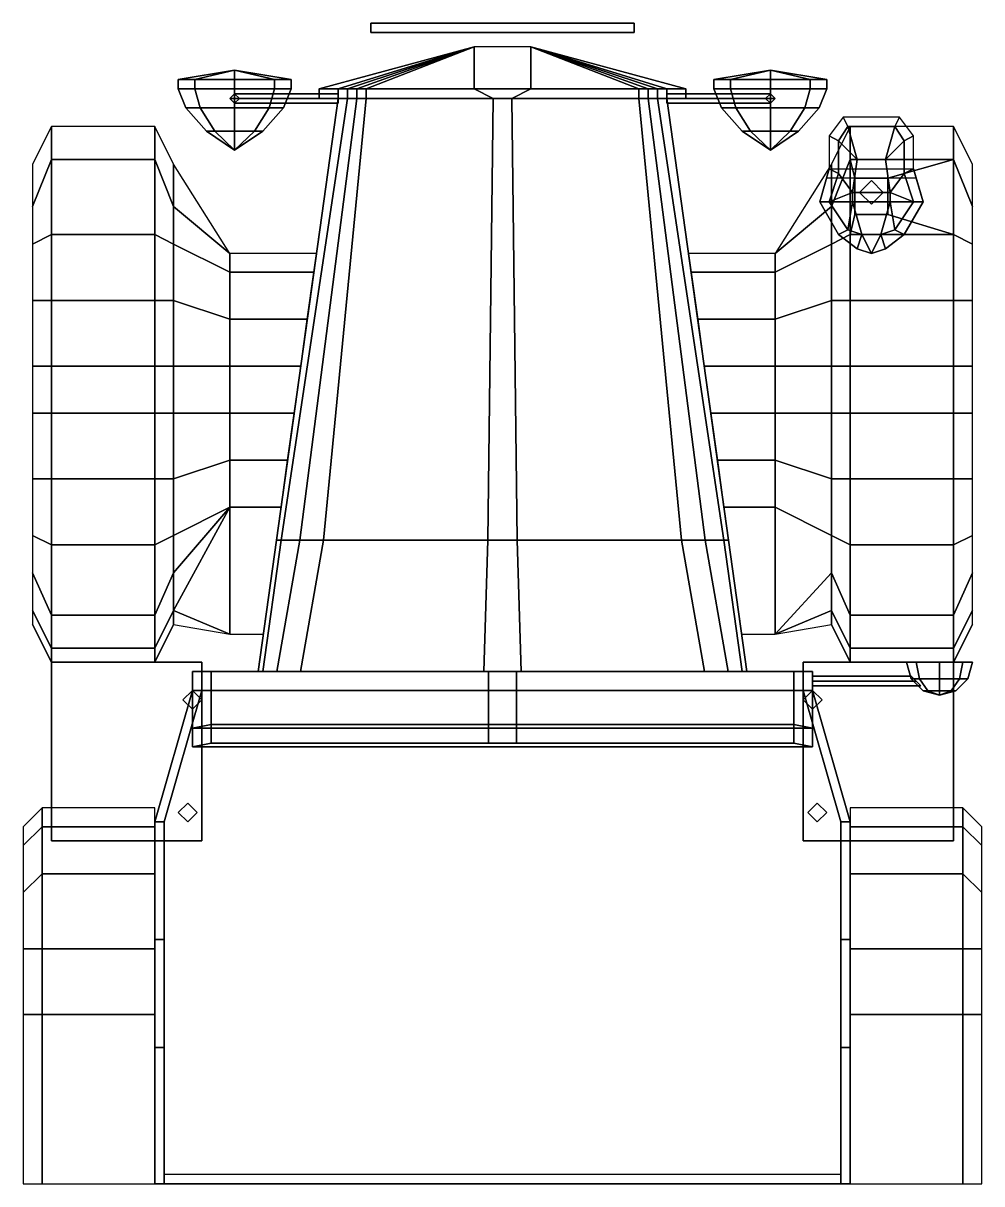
# Model space of a CAD drawing. Extents: x -1.02 to 1.02, y -2.73 to 2.54.
# Drawn here: x -1.02 to 1.02, y 0.07 to 2.54 of the extents above; entities that cross this region are included whole.
import ezdxf

# ---------------------------------------------------------------- set-up
doc = ezdxf.new("R2010")
doc.units = 0
doc.layers.get('0').update_dxf_attribs({"linetype": 'CONTINUOUS'})

msp = doc.modelspace()

# ---------------------------------------------------------------- linework, layer by layer
for points in [[(0.28, 2.54, 0.73), (0.28, 2.54, 0.57), (-0.28, 2.54, 0.57), (-0.28, 2.54, 0.73)], [(-0.28, 2.54, 0.57), (-0.28, 2.52, 0.57), (-0.28, 2.52, 0.73), (-0.28, 2.54, 0.73)], [(0.28, 2.54, 0.57), (0.28, 2.52, 0.57), (-0.28, 2.52, 0.57), (-0.28, 2.54, 0.57)], [(-0.28, 2.54, 0.73), (-0.28, 2.52, 0.73), (0.28, 2.52, 0.73), (0.28, 2.54, 0.73)], [(-0.28, 2.52, 0.73), (-0.28, 2.52, 0.57), (0.28, 2.52, 0.57), (0.28, 2.52, 0.73)], [(0.28, 2.52, 0.73), (0.28, 2.52, 0.57), (0.28, 2.54, 0.57), (0.28, 2.54, 0.73)], [(-0.06, 2.49, 0.58), (-0.39, 2.4, 0.54), (-0.35, 2.4, 0.88)], [(-0.06, 2.49, 0.58), (-0.35, 2.4, 0.51), (-0.39, 2.4, 0.54)], [(-0.06, 2.49, 0.58), (-0.35, 2.4, 0.88), (-0.33, 2.4, 0.91)], [(-0.06, 2.49, 0.58), (-0.33, 2.4, 0.91), (-0.31, 2.4, 0.93)], [(-0.06, 2.49, 0.58), (-0.31, 2.4, 0.93), (-0.29, 2.4, 0.94)], [(-0.06, 2.49, 0.58), (-0.29, 2.4, 0.94), (-0.06, 2.4, 0.97)], [(-0.06, 2.49, 0.58), (-0.06, 2.4, 0.97), (0.06, 2.4, 0.97), (0.06, 2.49, 0.58)], [(0.29, 2.4, 0.94), (0.29, 2.4, 0.94), (0.06, 2.49, 0.58), (0.06, 2.4, 0.97)], [(0.31, 2.4, 0.93), (0.31, 2.4, 0.93), (0.06, 2.49, 0.58), (0.29, 2.4, 0.94)], [(0.33, 2.4, 0.91), (0.33, 2.4, 0.91), (0.06, 2.49, 0.58), (0.31, 2.4, 0.93)], [(0.35, 2.4, 0.88), (0.35, 2.4, 0.88), (0.06, 2.49, 0.58), (0.33, 2.4, 0.91)], [(0.39, 2.4, 0.54), (0.39, 2.4, 0.54), (0.06, 2.49, 0.58), (0.35, 2.4, 0.88)], [(0.35, 2.4, 0.51), (0.35, 2.4, 0.51), (0.06, 2.49, 0.58), (0.39, 2.4, 0.54)], [(-0.6549, 2.42, 0.7651), (-0.69, 2.42, 0.85), (-0.57, 2.44, 0.85)], [(-0.69, 2.42, 0.85), (-0.6549, 2.42, 0.9349), (-0.57, 2.44, 0.85)], [(-0.57, 2.42, 0.73), (-0.6549, 2.42, 0.7651), (-0.57, 2.44, 0.85)], [(-0.6549, 2.42, 0.9349), (-0.57, 2.42, 0.97), (-0.57, 2.44, 0.85)], [(-0.45, 2.42, 0.85), (-0.4851, 2.42, 0.7651), (-0.57, 2.44, 0.85)], [(-0.4851, 2.42, 0.7651), (-0.57, 2.42, 0.73), (-0.57, 2.44, 0.85)], [(-0.57, 2.42, 0.97), (-0.4851, 2.42, 0.9349), (-0.57, 2.44, 0.85)], [(-0.4851, 2.42, 0.9349), (-0.45, 2.42, 0.85), (-0.57, 2.44, 0.85)], [(0.4851, 2.42, 0.7651), (0.45, 2.42, 0.85), (0.57, 2.44, 0.85)], [(0.45, 2.42, 0.85), (0.4851, 2.42, 0.9349), (0.57, 2.44, 0.85)], [(0.57, 2.42, 0.73), (0.4851, 2.42, 0.7651), (0.57, 2.44, 0.85)], [(0.4851, 2.42, 0.9349), (0.57, 2.42, 0.97), (0.57, 2.44, 0.85)], [(0.69, 2.42, 0.85), (0.6549, 2.42, 0.7651), (0.57, 2.44, 0.85)], [(0.6549, 2.42, 0.7651), (0.57, 2.42, 0.73), (0.57, 2.44, 0.85)], [(0.57, 2.42, 0.97), (0.6549, 2.42, 0.9349), (0.57, 2.44, 0.85)], [(0.6549, 2.42, 0.9349), (0.69, 2.42, 0.85), (0.57, 2.44, 0.85)], [(-0.6549, 2.42, 0.9349), (-0.69, 2.42, 0.85), (-0.69, 2.4, 0.85), (-0.6549, 2.4, 0.9349)], [(-0.69, 2.42, 0.85), (-0.6549, 2.42, 0.7651), (-0.6549, 2.4, 0.7651), (-0.69, 2.4, 0.85)], [(-0.6739, 2.36, 0.85), (-0.69, 2.4, 0.85), (-0.6549, 2.4, 0.7651), (-0.6435, 2.36, 0.7765)], [(-0.6435, 2.36, 0.9235), (-0.6549, 2.4, 0.9349), (-0.69, 2.4, 0.85), (-0.6739, 2.36, 0.85)], [(-0.57, 2.42, 0.97), (-0.6549, 2.42, 0.9349), (-0.6549, 2.4, 0.9349), (-0.57, 2.4, 0.97)], [(-0.6549, 2.42, 0.7651), (-0.57, 2.42, 0.73), (-0.57, 2.4, 0.73), (-0.6549, 2.4, 0.7651)], [(-0.6435, 2.36, 0.7765), (-0.6549, 2.4, 0.7651), (-0.57, 2.4, 0.73), (-0.57, 2.36, 0.7461)], [(-0.57, 2.36, 0.9539), (-0.57, 2.4, 0.97), (-0.6549, 2.4, 0.9349), (-0.6435, 2.36, 0.9235)], [(-0.4851, 2.42, 0.9349), (-0.57, 2.42, 0.97), (-0.57, 2.4, 0.97), (-0.4851, 2.4, 0.9349)], [(-0.57, 2.42, 0.73), (-0.4851, 2.42, 0.7651), (-0.4851, 2.4, 0.7651), (-0.57, 2.4, 0.73)], [(-0.57, 2.36, 0.7461), (-0.57, 2.4, 0.73), (-0.4851, 2.4, 0.7651), (-0.4965, 2.36, 0.7765)], [(-0.4965, 2.36, 0.9235), (-0.4851, 2.4, 0.9349), (-0.57, 2.4, 0.97), (-0.57, 2.36, 0.9539)], [(-0.4965, 2.36, 0.7765), (-0.4851, 2.4, 0.7651), (-0.45, 2.4, 0.85), (-0.4661, 2.36, 0.85)], [(-0.4661, 2.36, 0.85), (-0.45, 2.4, 0.85), (-0.4851, 2.4, 0.9349), (-0.4965, 2.36, 0.9235)], [(-0.45, 2.42, 0.85), (-0.4851, 2.42, 0.9349), (-0.4851, 2.4, 0.9349), (-0.45, 2.4, 0.85)], [(-0.4851, 2.42, 0.7651), (-0.45, 2.42, 0.85), (-0.45, 2.4, 0.85), (-0.4851, 2.4, 0.7651)], [(-0.39, 2.4, 0.54), (-0.39, 2.38, 0.54), (-0.35, 2.38, 0.88), (-0.35, 2.4, 0.88)], [(-0.35, 2.4, 0.51), (-0.35, 2.38, 0.51), (-0.39, 2.38, 0.54), (-0.39, 2.4, 0.54)], [(-0.35, 2.4, 0.88), (-0.35, 2.38, 0.88), (-0.33, 2.38, 0.91), (-0.33, 2.4, 0.91)], [(-0.33, 2.4, 0.91), (-0.33, 2.38, 0.91), (-0.31, 2.38, 0.93), (-0.31, 2.4, 0.93)], [(-0.31, 2.4, 0.93), (-0.31, 2.38, 0.93), (-0.29, 2.38, 0.94), (-0.29, 2.4, 0.94)], [(-0.29, 2.4, 0.94), (-0.29, 2.38, 0.94), (-0.02, 2.38, 0.97), (-0.06, 2.4, 0.97)], [(-0.06, 2.4, 0.97), (-0.02, 2.38, 0.97), (0.02, 2.38, 0.97), (0.06, 2.4, 0.97)], [(0.29, 2.38, 0.94), (0.29, 2.4, 0.94), (0.06, 2.4, 0.97), (0.02, 2.38, 0.97)], [(0.31, 2.38, 0.93), (0.31, 2.4, 0.93), (0.29, 2.4, 0.94), (0.29, 2.38, 0.94)], [(0.33, 2.38, 0.91), (0.33, 2.4, 0.91), (0.31, 2.4, 0.93), (0.31, 2.38, 0.93)], [(0.35, 2.38, 0.88), (0.35, 2.4, 0.88), (0.33, 2.4, 0.91), (0.33, 2.38, 0.91)], [(0.39, 2.38, 0.54), (0.39, 2.4, 0.54), (0.35, 2.4, 0.88), (0.35, 2.38, 0.88)], [(0.35, 2.38, 0.51), (0.35, 2.4, 0.51), (0.39, 2.4, 0.54), (0.39, 2.38, 0.54)], [(0.4851, 2.42, 0.9349), (0.45, 2.42, 0.85), (0.45, 2.4, 0.85), (0.4851, 2.4, 0.9349)], [(0.45, 2.42, 0.85), (0.4851, 2.42, 0.7651), (0.4851, 2.4, 0.7651), (0.45, 2.4, 0.85)], [(0.4661, 2.36, 0.85), (0.45, 2.4, 0.85), (0.4851, 2.4, 0.7651), (0.4965, 2.36, 0.7765)], [(0.4965, 2.36, 0.9235), (0.4851, 2.4, 0.9349), (0.45, 2.4, 0.85), (0.4661, 2.36, 0.85)], [(0.57, 2.42, 0.97), (0.4851, 2.42, 0.9349), (0.4851, 2.4, 0.9349), (0.57, 2.4, 0.97)], [(0.4851, 2.42, 0.7651), (0.57, 2.42, 0.73), (0.57, 2.4, 0.73), (0.4851, 2.4, 0.7651)], [(0.4965, 2.36, 0.7765), (0.4851, 2.4, 0.7651), (0.57, 2.4, 0.73), (0.57, 2.36, 0.7461)], [(0.57, 2.36, 0.9539), (0.57, 2.4, 0.97), (0.4851, 2.4, 0.9349), (0.4965, 2.36, 0.9235)], [(0.6549, 2.42, 0.9349), (0.57, 2.42, 0.97), (0.57, 2.4, 0.97), (0.6549, 2.4, 0.9349)], [(0.57, 2.42, 0.73), (0.6549, 2.42, 0.7651), (0.6549, 2.4, 0.7651), (0.57, 2.4, 0.73)], [(0.57, 2.36, 0.7461), (0.57, 2.4, 0.73), (0.6549, 2.4, 0.7651), (0.6435, 2.36, 0.7765)], [(0.6435, 2.36, 0.9235), (0.6549, 2.4, 0.9349), (0.57, 2.4, 0.97), (0.57, 2.36, 0.9539)], [(0.6435, 2.36, 0.7765), (0.6549, 2.4, 0.7651), (0.69, 2.4, 0.85), (0.6739, 2.36, 0.85)], [(0.6739, 2.36, 0.85), (0.69, 2.4, 0.85), (0.6549, 2.4, 0.9349), (0.6435, 2.36, 0.9235)], [(0.69, 2.42, 0.85), (0.6549, 2.42, 0.9349), (0.6549, 2.4, 0.9349), (0.69, 2.4, 0.85)], [(0.6549, 2.42, 0.7651), (0.69, 2.42, 0.85), (0.69, 2.4, 0.85), (0.6549, 2.4, 0.7651)], [(-0.57, 2.39, 0.7), (-0.58, 2.38, 0.69), (-0.58, 2.38, 0.75), (-0.57, 2.39, 0.75)], [(-0.35, 2.39, 0.7), (-0.35, 2.38, 0.69), (-0.58, 2.38, 0.69), (-0.57, 2.39, 0.7)], [(-0.58, 2.38, 0.69), (-0.57, 2.37, 0.7), (-0.57, 2.37, 0.75), (-0.58, 2.38, 0.75)], [(-0.35, 2.38, 0.69), (-0.35, 2.37, 0.7), (-0.57, 2.37, 0.7), (-0.58, 2.38, 0.69)], [(-0.56, 2.38, 0.71), (-0.57, 2.39, 0.7), (-0.57, 2.39, 0.75), (-0.56, 2.38, 0.75)], [(-0.35, 2.38, 0.71), (-0.35, 2.39, 0.7), (-0.57, 2.39, 0.7), (-0.56, 2.38, 0.71)], [(-0.57, 2.37, 0.7), (-0.56, 2.38, 0.71), (-0.56, 2.38, 0.75), (-0.57, 2.37, 0.75)], [(-0.35, 2.37, 0.7), (-0.35, 2.38, 0.71), (-0.56, 2.38, 0.71), (-0.57, 2.37, 0.7)], [(-0.35, 2.38, 0.68), (-0.52, 1.16, 0.68), (-0.481, 1.44, 1.1189), (-0.35, 2.38, 0.88)], [(0.35, 2.38, 0.68), (0.52, 1.16, 0.68), (-0.52, 1.16, 0.68), (-0.35, 2.38, 0.68)], [(-0.35, 2.38, 0.88), (-0.481, 1.44, 1.1189), (-0.471, 1.44, 1.1689), (-0.33, 2.38, 0.91)], [(-0.33, 2.38, 0.91), (-0.471, 1.44, 1.1689), (-0.431, 1.44, 1.2089), (-0.31, 2.38, 0.93)], [(-0.31, 2.38, 0.93), (-0.431, 1.44, 1.2089), (-0.381, 1.44, 1.2289), (-0.29, 2.38, 0.94)], [(-0.39, 2.38, 0.54), (-0.35, 2.38, 0.68), (-0.35, 2.38, 0.68), (-0.35, 2.38, 0.88)], [(-0.35, 2.38, 0.51), (-0.35, 2.38, 0.68), (-0.35, 2.38, 0.68), (-0.39, 2.38, 0.54)], [(-0.29, 2.38, 0.94), (-0.381, 1.44, 1.2289), (-0.031, 1.44, 1.2589), (-0.02, 2.38, 0.97)], [(-0.02, 2.38, 0.97), (-0.031, 1.44, 1.2589), (0.031, 1.44, 1.2589), (0.02, 2.38, 0.97)], [(0.02, 2.38, 0.97), (0.031, 1.44, 1.2589), (0.381, 1.44, 1.2289), (0.29, 2.38, 0.94)], [(0.29, 2.38, 0.94), (0.381, 1.44, 1.2289), (0.431, 1.44, 1.2089), (0.31, 2.38, 0.93)], [(0.31, 2.38, 0.93), (0.431, 1.44, 1.2089), (0.471, 1.44, 1.1689), (0.33, 2.38, 0.91)], [(0.33, 2.38, 0.91), (0.471, 1.44, 1.1689), (0.481, 1.44, 1.1189), (0.35, 2.38, 0.88)], [(0.35, 2.38, 0.69), (0.35, 2.39, 0.7), (0.57, 2.39, 0.7), (0.58, 2.38, 0.69)], [(0.35, 2.39, 0.7), (0.35, 2.38, 0.71), (0.56, 2.38, 0.71), (0.57, 2.39, 0.7)], [(0.481, 1.44, 1.1189), (0.52, 1.16, 0.68), (0.35, 2.38, 0.68), (0.35, 2.38, 0.88)], [(0.35, 2.38, 0.68), (0.39, 2.38, 0.54), (0.35, 2.38, 0.88), (0.35, 2.38, 0.68)], [(0.35, 2.38, 0.68), (0.35, 2.38, 0.51), (0.39, 2.38, 0.54), (0.35, 2.38, 0.68)], [(0.35, 2.38, 0.71), (0.35, 2.37, 0.7), (0.57, 2.37, 0.7), (0.56, 2.38, 0.71)], [(0.35, 2.37, 0.7), (0.35, 2.38, 0.69), (0.58, 2.38, 0.69), (0.57, 2.37, 0.7)], [(0.57, 2.39, 0.7), (0.56, 2.38, 0.71), (0.56, 2.38, 0.75), (0.57, 2.39, 0.75)], [(0.56, 2.38, 0.71), (0.57, 2.37, 0.7), (0.57, 2.37, 0.75), (0.56, 2.38, 0.75)], [(0.58, 2.38, 0.69), (0.57, 2.39, 0.7), (0.57, 2.39, 0.75), (0.58, 2.38, 0.75)], [(0.57, 2.37, 0.7), (0.58, 2.38, 0.69), (0.58, 2.38, 0.75), (0.57, 2.37, 0.75)], [(-0.63, 2.31, 0.85), (-0.6739, 2.36, 0.85), (-0.6435, 2.36, 0.7765), (-0.6124, 2.31, 0.8076)], [(-0.6124, 2.31, 0.8924), (-0.6435, 2.36, 0.9235), (-0.6739, 2.36, 0.85), (-0.63, 2.31, 0.85)], [(-0.6124, 2.31, 0.8076), (-0.6435, 2.36, 0.7765), (-0.57, 2.36, 0.7461), (-0.57, 2.31, 0.79)], [(-0.57, 2.31, 0.91), (-0.57, 2.36, 0.9539), (-0.6435, 2.36, 0.9235), (-0.6124, 2.31, 0.8924)], [(-0.57, 2.31, 0.79), (-0.57, 2.36, 0.7461), (-0.4965, 2.36, 0.7765), (-0.5276, 2.31, 0.8076)], [(-0.5276, 2.31, 0.8924), (-0.4965, 2.36, 0.9235), (-0.57, 2.36, 0.9539), (-0.57, 2.31, 0.91)], [(-0.5276, 2.31, 0.8076), (-0.4965, 2.36, 0.7765), (-0.4661, 2.36, 0.85), (-0.51, 2.31, 0.85)], [(-0.51, 2.31, 0.85), (-0.4661, 2.36, 0.85), (-0.4965, 2.36, 0.9235), (-0.5276, 2.31, 0.8924)], [(0.51, 2.31, 0.85), (0.4661, 2.36, 0.85), (0.4965, 2.36, 0.7765), (0.5276, 2.31, 0.8076)], [(0.5276, 2.31, 0.8924), (0.4965, 2.36, 0.9235), (0.4661, 2.36, 0.85), (0.51, 2.31, 0.85)], [(0.5276, 2.31, 0.8076), (0.4965, 2.36, 0.7765), (0.57, 2.36, 0.7461), (0.57, 2.31, 0.79)], [(0.57, 2.31, 0.91), (0.57, 2.36, 0.9539), (0.4965, 2.36, 0.9235), (0.5276, 2.31, 0.8924)], [(0.57, 2.31, 0.79), (0.57, 2.36, 0.7461), (0.6435, 2.36, 0.7765), (0.6124, 2.31, 0.8076)], [(0.6124, 2.31, 0.8924), (0.6435, 2.36, 0.9235), (0.57, 2.36, 0.9539), (0.57, 2.31, 0.91)], [(0.6124, 2.31, 0.8076), (0.6435, 2.36, 0.7765), (0.6739, 2.36, 0.85), (0.63, 2.31, 0.85)], [(0.63, 2.31, 0.85), (0.6739, 2.36, 0.85), (0.6435, 2.36, 0.9235), (0.6124, 2.31, 0.8924)], [(0.695, 2.3, 0.99), (0.715, 2.29, 1.03), (0.735, 2.32, 1.03), (0.725, 2.34, 0.99)], [(0.725, 2.34, 0.99), (0.735, 2.32, 1.03), (0.835, 2.32, 1.03), (0.845, 2.34, 0.99)], [(0.845, 2.34, 0.99), (0.835, 2.32, 1.03), (0.855, 2.29, 1.03), (0.875, 2.3, 0.99)], [(-1, 2.24, 0.62), (-1, 2.15, 0.76), (-0.96, 2.25, 0.76), (-0.96, 2.32, 0.62)], [(-0.96, 2.32, 0.62), (-0.96, 2.25, 0.76), (-0.74, 2.25, 0.76), (-0.74, 2.32, 0.62)], [(-0.74, 2.32, 0.62), (-0.74, 2.25, 0.76), (-0.7, 2.15, 0.76), (-0.7, 2.24, 0.62)], [(-0.57, 2.27, 0.85), (-0.63, 2.31, 0.85), (-0.6124, 2.31, 0.8076), (-0.57, 2.27, 0.85)], [(-0.57, 2.27, 0.85), (-0.6124, 2.31, 0.8924), (-0.63, 2.31, 0.85), (-0.57, 2.27, 0.85)], [(-0.57, 2.27, 0.85), (-0.6124, 2.31, 0.8076), (-0.57, 2.31, 0.79), (-0.57, 2.27, 0.85)], [(-0.57, 2.27, 0.85), (-0.57, 2.31, 0.91), (-0.6124, 2.31, 0.8924), (-0.57, 2.27, 0.85)], [(-0.57, 2.27, 0.85), (-0.57, 2.31, 0.79), (-0.5276, 2.31, 0.8076), (-0.57, 2.27, 0.85)], [(-0.57, 2.27, 0.85), (-0.5276, 2.31, 0.8076), (-0.51, 2.31, 0.85), (-0.57, 2.27, 0.85)], [(-0.57, 2.27, 0.85), (-0.51, 2.31, 0.85), (-0.5276, 2.31, 0.8924), (-0.57, 2.27, 0.85)], [(-0.57, 2.27, 0.85), (-0.5276, 2.31, 0.8924), (-0.57, 2.31, 0.91), (-0.57, 2.27, 0.85)], [(0.57, 2.27, 0.85), (0.51, 2.31, 0.85), (0.5276, 2.31, 0.8076), (0.57, 2.27, 0.85)], [(0.57, 2.27, 0.85), (0.5276, 2.31, 0.8924), (0.51, 2.31, 0.85), (0.57, 2.27, 0.85)], [(0.57, 2.27, 0.85), (0.5276, 2.31, 0.8076), (0.57, 2.31, 0.79), (0.57, 2.27, 0.85)], [(0.57, 2.27, 0.85), (0.57, 2.31, 0.91), (0.5276, 2.31, 0.8924), (0.57, 2.27, 0.85)], [(0.57, 2.27, 0.85), (0.57, 2.31, 0.79), (0.6124, 2.31, 0.8076), (0.57, 2.27, 0.85)], [(0.57, 2.27, 0.85), (0.6124, 2.31, 0.8076), (0.63, 2.31, 0.85), (0.57, 2.27, 0.85)], [(0.57, 2.27, 0.85), (0.63, 2.31, 0.85), (0.6124, 2.31, 0.8924), (0.57, 2.27, 0.85)], [(0.57, 2.27, 0.85), (0.6124, 2.31, 0.8924), (0.57, 2.31, 0.91), (0.57, 2.27, 0.85)], [(0.695, 2.23, 0.99), (0.715, 2.22, 1.03), (0.715, 2.29, 1.03), (0.695, 2.3, 0.99)], [(0.7, 2.24, 0.62), (0.7, 2.15, 0.76), (0.74, 2.25, 0.76), (0.74, 2.32, 0.62)], [(0.715, 2.29, 1.03), (0.755, 2.25, 1.05), (0.755, 2.25, 1.05), (0.735, 2.32, 1.03)], [(0.735, 2.32, 1.03), (0.755, 2.25, 1.05), (0.815, 2.25, 1.05), (0.835, 2.32, 1.03)], [(0.74, 2.32, 0.62), (0.74, 2.25, 0.76), (0.96, 2.25, 0.76), (0.96, 2.32, 0.62)], [(0.835, 2.32, 1.03), (0.815, 2.25, 1.05), (0.815, 2.25, 1.05), (0.855, 2.29, 1.03)], [(0.875, 2.3, 0.99), (0.855, 2.29, 1.03), (0.855, 2.22, 1.03), (0.875, 2.23, 0.99)], [(0.96, 2.32, 0.62), (0.96, 2.25, 0.76), (1, 2.15, 0.76), (1, 2.24, 0.62)], [(0.715, 2.22, 1.03), (0.745, 2.18, 1.05), (0.755, 2.25, 1.05), (0.715, 2.29, 1.03)], [(0.855, 2.29, 1.03), (0.815, 2.25, 1.05), (0.825, 2.18, 1.05), (0.855, 2.22, 1.03)], [(-1, 2.15, 0.76), (-1, 2.07, 0.84), (-0.96, 2.09, 0.91), (-0.96, 2.25, 0.76)], [(-0.96, 2.25, 0.76), (-0.96, 2.09, 0.91), (-0.74, 2.09, 0.91), (-0.74, 2.25, 0.76)], [(-0.74, 2.25, 0.76), (-0.74, 2.09, 0.91), (-0.7, 2.07, 0.84), (-0.7, 2.15, 0.76)], [(0.7, 2.15, 0.76), (0.7, 2.07, 0.84), (0.74, 2.09, 0.91), (0.74, 2.25, 0.76)], [(0.74, 2.25, 0.76), (0.75, 2.21, 0.7975), (0.82, 2.21, 0.7975), (0.96, 2.25, 0.76)], [(0.74, 2.25, 0.76), (0.74, 2.09, 0.91), (0.75, 2.1327, 0.87), (0.75, 2.21, 0.7975)], [(0.825, 2.18, 1.05), (0.815, 2.25, 1.05), (0.755, 2.25, 1.05), (0.745, 2.18, 1.05)], [(0.82, 2.21, 0.7975), (0.82, 2.1327, 0.87), (0.96, 2.09, 0.91), (0.96, 2.25, 0.76)], [(0.96, 2.25, 0.76), (0.96, 2.09, 0.91), (1, 2.07, 0.84), (1, 2.15, 0.76)], [(-0.7, 2.24, 0.62), (-0.7, 2.15, 0.76), (-0.58, 2.05, 0.68)], [(0.58, 2.05, 0.68), (0.58, 2.05, 0.68), (0.7, 2.15, 0.76), (0.7, 2.24, 0.62)], [(0.675, 2.16, 0.96), (0.675, 2.16, 0.99), (0.695, 2.23, 0.99), (0.6893, 2.21, 0.96)], [(0.675, 2.16, 0.99), (0.695, 2.16, 1.03), (0.715, 2.22, 1.03), (0.695, 2.23, 0.99)], [(0.6893, 2.21, 0.96), (0.695, 2.23, 0.99), (0.875, 2.23, 0.99), (0.8807, 2.21, 0.96)], [(0.875, 2.23, 0.99), (0.855, 2.22, 1.03), (0.875, 2.16, 1.03), (0.895, 2.16, 0.99)], [(0.8807, 2.21, 0.96), (0.875, 2.23, 0.99), (0.895, 2.16, 0.99), (0.895, 2.16, 0.96)], [(0.695, 2.16, 1.03), (0.695, 2.16, 1.03), (0.745, 2.18, 1.05), (0.715, 2.22, 1.03)], [(0.75, 2.21, 0.87), (0.75, 2.1327, 0.87), (0.82, 2.1327, 0.87), (0.82, 2.21, 0.87)], [(0.75, 2.21, 0.7975), (0.75, 2.21, 0.87), (0.82, 2.21, 0.87), (0.82, 2.21, 0.7975)], [(0.75, 2.1327, 0.87), (0.75, 2.1327, 0.87), (0.75, 2.21, 0.87), (0.75, 2.21, 0.7975)], [(0.785, 2.205, 0.87), (0.76, 2.18, 0.87), (0.76, 2.18, 0.96), (0.785, 2.205, 0.96)], [(0.81, 2.18, 0.87), (0.785, 2.205, 0.87), (0.785, 2.205, 0.96), (0.81, 2.18, 0.96)], [(0.82, 2.21, 0.7975), (0.82, 2.21, 0.87), (0.82, 2.1327, 0.87)], [(0.855, 2.22, 1.03), (0.825, 2.18, 1.05), (0.875, 2.16, 1.03)], [(0.695, 2.16, 1.03), (0.695, 2.16, 1.03), (0.745, 2.16, 1.05), (0.745, 2.18, 1.05)], [(0.745, 2.18, 1.05), (0.745, 2.16, 1.05), (0.825, 2.16, 1.05), (0.825, 2.18, 1.05)], [(0.76, 2.18, 0.87), (0.785, 2.155, 0.87), (0.785, 2.155, 0.96), (0.76, 2.18, 0.96)], [(0.785, 2.155, 0.87), (0.81, 2.18, 0.87), (0.81, 2.18, 0.96), (0.785, 2.155, 0.96)], [(0.825, 2.18, 1.05), (0.825, 2.16, 1.05), (0.875, 2.16, 1.03)], [(-0.7, 2.15, 0.76), (-0.7, 2.07, 0.84), (-0.58, 2.01, 0.72), (-0.58, 2.05, 0.68)], [(0.58, 2.05, 0.68), (0.58, 2.01, 0.72), (0.7, 2.07, 0.84), (0.7, 2.15, 0.76)], [(0.715, 2.09, 0.96), (0.715, 2.09, 0.99), (0.675, 2.16, 0.99), (0.675, 2.16, 0.96)], [(0.715, 2.09, 0.99), (0.735, 2.1, 1.03), (0.695, 2.16, 1.03), (0.675, 2.16, 0.99)], [(0.695, 2.16, 1.03), (0.695, 2.16, 1.03), (0.735, 2.1, 1.03), (0.745, 2.16, 1.05)], [(0.735, 2.1, 1.03), (0.735, 2.1, 1.03), (0.765, 2.09, 1.03), (0.745, 2.16, 1.05)], [(0.805, 2.09, 1.03), (0.825, 2.16, 1.05), (0.745, 2.16, 1.05), (0.765, 2.09, 1.03)], [(0.805, 2.09, 1.03), (0.805, 2.09, 1.03), (0.835, 2.1, 1.03), (0.825, 2.16, 1.05)], [(0.835, 2.1, 1.03), (0.835, 2.1, 1.03), (0.875, 2.16, 1.03), (0.825, 2.16, 1.05)], [(0.895, 2.16, 0.99), (0.875, 2.16, 1.03), (0.835, 2.1, 1.03), (0.855, 2.09, 0.99)], [(0.895, 2.16, 0.96), (0.895, 2.16, 0.99), (0.855, 2.09, 0.99), (0.855, 2.09, 0.96)], [(0.75, 2.1327, 0.87), (0.74, 2.09, 0.91), (0.96, 2.09, 0.91), (0.82, 2.1327, 0.87)], [(0.755, 2.06, 0.99), (0.765, 2.09, 1.03), (0.735, 2.1, 1.03), (0.715, 2.09, 0.99)], [(0.855, 2.09, 0.99), (0.835, 2.1, 1.03), (0.805, 2.09, 1.03), (0.815, 2.06, 0.99)], [(-1, 2.07, 0.84), (-1, 1.95, 0.9), (-0.96, 1.95, 0.98), (-0.96, 2.09, 0.91)], [(-0.96, 2.09, 0.91), (-0.96, 1.95, 0.98), (-0.74, 1.95, 0.98), (-0.74, 2.09, 0.91)], [(-0.74, 2.09, 0.91), (-0.74, 1.95, 0.98), (-0.7, 1.95, 0.9), (-0.7, 2.07, 0.84)], [(0.7, 2.07, 0.84), (0.7, 1.95, 0.9), (0.74, 1.95, 0.98), (0.74, 2.09, 0.91)], [(0.755, 2.06, 0.96), (0.755, 2.06, 0.99), (0.715, 2.09, 0.99), (0.715, 2.09, 0.96)], [(0.74, 2.09, 0.91), (0.74, 1.95, 0.98), (0.96, 1.95, 0.98), (0.96, 2.09, 0.91)], [(0.785, 2.05, 0.99), (0.765, 2.09, 1.03), (0.765, 2.09, 1.03), (0.755, 2.06, 0.99)], [(0.805, 2.09, 1.03), (0.765, 2.09, 1.03), (0.765, 2.09, 1.03), (0.785, 2.05, 0.99)], [(0.815, 2.06, 0.99), (0.805, 2.09, 1.03), (0.805, 2.09, 1.03), (0.785, 2.05, 0.99)], [(0.855, 2.09, 0.96), (0.855, 2.09, 0.99), (0.815, 2.06, 0.99), (0.815, 2.06, 0.96)], [(0.96, 2.09, 0.91), (0.96, 1.95, 0.98), (1, 1.95, 0.9), (1, 2.07, 0.84)], [(-0.7, 2.07, 0.84), (-0.7, 1.95, 0.9), (-0.58, 1.91, 0.77), (-0.58, 2.01, 0.72)], [(0.58, 2.01, 0.72), (0.58, 1.91, 0.77), (0.7, 1.95, 0.9), (0.7, 2.07, 0.84)], [(0.785, 2.05, 0.96), (0.785, 2.05, 0.99), (0.755, 2.06, 0.99), (0.755, 2.06, 0.96)], [(0.815, 2.06, 0.96), (0.815, 2.06, 0.99), (0.785, 2.05, 0.99), (0.785, 2.05, 0.96)], [(-0.58, 2.05, 0.68), (-0.58, 2.01, 0.72), (-0.4016, 2.01, 0.72), (-0.396, 2.05, 0.68)], [(0.396, 2.05, 0.68), (0.4016, 2.01, 0.72), (0.58, 2.01, 0.72), (0.58, 2.05, 0.68)], [(-0.58, 2.01, 0.72), (-0.58, 1.91, 0.77), (-0.4155, 1.91, 0.77), (-0.4016, 2.01, 0.72)], [(0.4016, 2.01, 0.72), (0.4155, 1.91, 0.77), (0.58, 1.91, 0.77), (0.58, 2.01, 0.72)], [(-1, 1.95, 0.9), (-1, 1.81, 0.94), (-0.96, 1.81, 1.01), (-0.96, 1.95, 0.98)], [(-0.96, 1.95, 0.98), (-0.96, 1.81, 1.01), (-0.74, 1.81, 1.01), (-0.74, 1.95, 0.98)], [(-0.74, 1.95, 0.98), (-0.74, 1.81, 1.01), (-0.7, 1.81, 0.94), (-0.7, 1.95, 0.9)], [(-0.7, 1.95, 0.9), (-0.7, 1.81, 0.94), (-0.58, 1.81, 0.79), (-0.58, 1.91, 0.77)], [(0.58, 1.91, 0.77), (0.58, 1.81, 0.79), (0.7, 1.81, 0.94), (0.7, 1.95, 0.9)], [(0.7, 1.95, 0.9), (0.7, 1.81, 0.94), (0.74, 1.81, 1.01), (0.74, 1.95, 0.98)], [(0.74, 1.95, 0.98), (0.74, 1.81, 1.01), (0.96, 1.81, 1.01), (0.96, 1.95, 0.98)], [(0.96, 1.95, 0.98), (0.96, 1.81, 1.01), (1, 1.81, 0.94), (1, 1.95, 0.9)], [(-0.58, 1.91, 0.77), (-0.58, 1.81, 0.79), (-0.4294, 1.81, 0.79), (-0.4155, 1.91, 0.77)], [(0.4155, 1.91, 0.77), (0.4294, 1.81, 0.79), (0.58, 1.81, 0.79), (0.58, 1.91, 0.77)], [(-1, 1.81, 0.94), (-1, 1.71, 0.94), (-0.96, 1.71, 1.01), (-0.96, 1.81, 1.01)], [(-0.96, 1.81, 1.01), (-0.96, 1.71, 1.01), (-0.74, 1.71, 1.01), (-0.74, 1.81, 1.01)], [(-0.74, 1.81, 1.01), (-0.74, 1.71, 1.01), (-0.7, 1.71, 0.94), (-0.7, 1.81, 0.94)], [(-0.7, 1.81, 0.94), (-0.7, 1.71, 0.94), (-0.58, 1.71, 0.79), (-0.58, 1.81, 0.79)], [(-0.58, 1.81, 0.79), (-0.58, 1.71, 0.79), (-0.4434, 1.71, 0.79), (-0.4294, 1.81, 0.79)], [(0.4294, 1.81, 0.79), (0.4434, 1.71, 0.79), (0.58, 1.71, 0.79), (0.58, 1.81, 0.79)], [(0.58, 1.81, 0.79), (0.58, 1.71, 0.79), (0.7, 1.71, 0.94), (0.7, 1.81, 0.94)], [(0.7, 1.81, 0.94), (0.7, 1.71, 0.94), (0.74, 1.71, 1.01), (0.74, 1.81, 1.01)], [(0.74, 1.81, 1.01), (0.74, 1.71, 1.01), (0.96, 1.71, 1.01), (0.96, 1.81, 1.01)], [(0.96, 1.81, 1.01), (0.96, 1.71, 1.01), (1, 1.71, 0.94), (1, 1.81, 0.94)], [(-0.96, 1.57, 0.98), (-0.96, 1.71, 1.01), (-1, 1.71, 0.94), (-1, 1.57, 0.9)], [(-0.74, 1.57, 0.98), (-0.74, 1.71, 1.01), (-0.96, 1.71, 1.01), (-0.96, 1.57, 0.98)], [(-0.7, 1.57, 0.9), (-0.7, 1.71, 0.94), (-0.74, 1.71, 1.01), (-0.74, 1.57, 0.98)], [(-0.58, 1.61, 0.78), (-0.58, 1.71, 0.79), (-0.7, 1.71, 0.94), (-0.7, 1.57, 0.9)], [(-0.58, 1.71, 0.79), (-0.58, 1.61, 0.78), (-0.4573, 1.61, 0.78), (-0.4434, 1.71, 0.79)], [(0.4434, 1.71, 0.79), (0.4573, 1.61, 0.78), (0.58, 1.61, 0.78), (0.58, 1.71, 0.79)], [(0.7, 1.57, 0.9), (0.7, 1.71, 0.94), (0.58, 1.71, 0.79), (0.58, 1.61, 0.78)], [(0.74, 1.57, 0.98), (0.74, 1.71, 1.01), (0.7, 1.71, 0.94), (0.7, 1.57, 0.9)], [(0.96, 1.57, 0.98), (0.96, 1.71, 1.01), (0.74, 1.71, 1.01), (0.74, 1.57, 0.98)], [(1, 1.57, 0.9), (1, 1.71, 0.94), (0.96, 1.71, 1.01), (0.96, 1.57, 0.98)], [(-0.58, 1.51, 0.76), (-0.58, 1.61, 0.78), (-0.7, 1.57, 0.9), (-0.7, 1.45, 0.84)], [(-0.58, 1.61, 0.78), (-0.58, 1.51, 0.76), (-0.4712, 1.51, 0.76), (-0.4573, 1.61, 0.78)], [(0.4573, 1.61, 0.78), (0.4712, 1.51, 0.76), (0.58, 1.51, 0.76), (0.58, 1.61, 0.78)], [(0.7, 1.45, 0.84), (0.7, 1.57, 0.9), (0.58, 1.61, 0.78), (0.58, 1.51, 0.76)], [(-0.96, 1.43, 0.91), (-0.96, 1.57, 0.98), (-1, 1.57, 0.9), (-1, 1.45, 0.84)], [(-0.74, 1.43, 0.91), (-0.74, 1.57, 0.98), (-0.96, 1.57, 0.98), (-0.96, 1.43, 0.91)], [(-0.7, 1.45, 0.84), (-0.7, 1.57, 0.9), (-0.74, 1.57, 0.98), (-0.74, 1.43, 0.91)], [(0.74, 1.43, 0.91), (0.74, 1.57, 0.98), (0.7, 1.57, 0.9), (0.7, 1.45, 0.84)], [(0.96, 1.43, 0.91), (0.96, 1.57, 0.98), (0.74, 1.57, 0.98), (0.74, 1.43, 0.91)], [(1, 1.45, 0.84), (1, 1.57, 0.9), (0.96, 1.57, 0.98), (0.96, 1.43, 0.91)], [(-0.58, 1.51, 0.76), (-0.58, 1.51, 0.76), (-0.7, 1.45, 0.84), (-0.7, 1.37, 0.76)], [(-0.58, 1.51, 0.76), (-0.58, 1.51, 0.76), (-0.7, 1.37, 0.76), (-0.7, 1.29, 0.62)], [(-0.7, 1.29, 0.62), (-0.7, 1.29, 0.62), (-0.58, 1.24, 0.68), (-0.58, 1.51, 0.76)], [(-0.58, 1.51, 0.76), (-0.58, 1.24, 0.68), (-0.5089, 1.24, 0.68), (-0.4712, 1.51, 0.76)], [(0.4712, 1.51, 0.76), (0.5089, 1.24, 0.68), (0.58, 1.24, 0.68), (0.58, 1.51, 0.76)], [(0.7, 1.37, 0.76), (0.7, 1.45, 0.84), (0.58, 1.51, 0.76), (0.58, 1.24, 0.68)], [(-0.96, 1.28, 0.76), (-0.96, 1.43, 0.91), (-1, 1.45, 0.84), (-1, 1.37, 0.76)], [(-0.7, 1.37, 0.76), (-0.7, 1.45, 0.84), (-0.74, 1.43, 0.91), (-0.74, 1.28, 0.76)], [(-0.481, 1.44, 1.1189), (-0.52, 1.16, 1.19), (-0.51, 1.16, 1.26), (-0.471, 1.44, 1.1689)], [(-0.52, 1.16, 0.68), (-0.52, 1.16, 0.68), (-0.52, 1.16, 1.19), (-0.481, 1.44, 1.1189)], [(-0.471, 1.44, 1.1689), (-0.51, 1.16, 1.26), (-0.48, 1.16, 1.3), (-0.431, 1.44, 1.2089)], [(-0.431, 1.44, 1.2089), (-0.48, 1.16, 1.3), (-0.43, 1.16, 1.32), (-0.381, 1.44, 1.2289)], [(-0.381, 1.44, 1.2289), (-0.43, 1.16, 1.32), (-0.04, 1.16, 1.34), (-0.031, 1.44, 1.2589)], [(-0.031, 1.44, 1.2589), (-0.04, 1.16, 1.34), (0.04, 1.16, 1.34), (0.031, 1.44, 1.2589)], [(0.031, 1.44, 1.2589), (0.04, 1.16, 1.34), (0.43, 1.16, 1.32), (0.381, 1.44, 1.2289)], [(0.381, 1.44, 1.2289), (0.43, 1.16, 1.32), (0.48, 1.16, 1.3), (0.431, 1.44, 1.2089)], [(0.431, 1.44, 1.2089), (0.48, 1.16, 1.3), (0.51, 1.16, 1.26), (0.471, 1.44, 1.1689)], [(0.471, 1.44, 1.1689), (0.51, 1.16, 1.26), (0.52, 1.16, 1.19), (0.481, 1.44, 1.1189)], [(0.481, 1.44, 1.1189), (0.52, 1.16, 1.19), (0.52, 1.16, 0.68)], [(0.74, 1.28, 0.76), (0.74, 1.43, 0.91), (0.7, 1.45, 0.84), (0.7, 1.37, 0.76)], [(1, 1.37, 0.76), (1, 1.45, 0.84), (0.96, 1.43, 0.91), (0.96, 1.28, 0.76)], [(-0.74, 1.28, 0.76), (-0.74, 1.43, 0.91), (-0.96, 1.43, 0.91), (-0.96, 1.28, 0.76)], [(0.96, 1.28, 0.76), (0.96, 1.43, 0.91), (0.74, 1.43, 0.91), (0.74, 1.28, 0.76)], [(-0.96, 1.21, 0.62), (-0.96, 1.28, 0.76), (-1, 1.37, 0.76), (-1, 1.29, 0.62)], [(-0.7, 1.29, 0.62), (-0.7, 1.37, 0.76), (-0.74, 1.28, 0.76), (-0.74, 1.21, 0.62)], [(0.7, 1.29, 0.62), (0.7, 1.37, 0.76), (0.58, 1.24, 0.68)], [(0.74, 1.21, 0.62), (0.74, 1.28, 0.76), (0.7, 1.37, 0.76), (0.7, 1.29, 0.62)], [(1, 1.29, 0.62), (1, 1.37, 0.76), (0.96, 1.28, 0.76), (0.96, 1.21, 0.62)], [(-0.96, 1.18, 0.48), (-0.96, 1.21, 0.62), (-1, 1.29, 0.62), (-1, 1.26, 0.5)], [(-0.7, 1.26, 0.5), (-0.7, 1.29, 0.62), (-0.74, 1.21, 0.62), (-0.74, 1.18, 0.48)], [(-0.58, 1.24, 0.68), (-0.58, 1.24, 0.68), (-0.7, 1.29, 0.62), (-0.7, 1.26, 0.5)], [(0.7, 1.26, 0.5), (0.7, 1.29, 0.62), (0.58, 1.24, 0.68)], [(0.74, 1.18, 0.48), (0.74, 1.21, 0.62), (0.7, 1.29, 0.62), (0.7, 1.26, 0.5)], [(1, 1.26, 0.5), (1, 1.29, 0.62), (0.96, 1.21, 0.62), (0.96, 1.18, 0.48)], [(-0.96, 1.18, 0.39), (-0.96, 1.18, 0.48), (-1, 1.26, 0.5), (-1, 1.26, 0.39)], [(-0.74, 1.21, 0.62), (-0.74, 1.28, 0.76), (-0.96, 1.28, 0.76), (-0.96, 1.21, 0.62)], [(-0.7, 1.26, 0.39), (-0.7, 1.26, 0.5), (-0.74, 1.18, 0.48), (-0.74, 1.18, 0.39)], [(0.74, 1.18, 0.39), (0.74, 1.18, 0.48), (0.7, 1.26, 0.5), (0.7, 1.26, 0.39)], [(0.96, 1.21, 0.62), (0.96, 1.28, 0.76), (0.74, 1.28, 0.76), (0.74, 1.21, 0.62)], [(1, 1.26, 0.39), (1, 1.26, 0.5), (0.96, 1.18, 0.48), (0.96, 1.18, 0.39)], [(-0.74, 1.18, 0.48), (-0.74, 1.21, 0.62), (-0.96, 1.21, 0.62), (-0.96, 1.18, 0.48)], [(0.96, 1.18, 0.48), (0.96, 1.21, 0.62), (0.74, 1.21, 0.62), (0.74, 1.18, 0.48)], [(-0.74, 1.18, 0.39), (-0.74, 1.18, 0.48), (-0.96, 1.18, 0.48), (-0.96, 1.18, 0.39)], [(-0.96, 1.18, 0.44), (-0.96, 0.8, 0.44), (-0.64, 0.8, 0.44), (-0.64, 1.18, 0.44)], [(-0.64, 1.18, 0.4), (-0.64, 0.8, 0.4), (-0.96, 0.8, 0.4), (-0.96, 1.18, 0.4)], [(-0.64, 1.18, 0.44), (-0.64, 1.18, 0.4), (-0.96, 1.18, 0.4), (-0.96, 1.18, 0.44)], [(-0.96, 1.18, 0.4), (-0.96, 0.8, 0.4), (-0.96, 0.8, 0.44), (-0.96, 1.18, 0.44)], [(-0.64, 0.8, 0.44), (-0.64, 0.8, 0.4), (-0.64, 1.18, 0.4), (-0.64, 1.18, 0.44)], [(0.64, 1.18, 0.4), (0.64, 0.8, 0.4), (0.64, 0.8, 0.44), (0.64, 1.18, 0.44)], [(0.96, 1.18, 0.44), (0.96, 1.18, 0.4), (0.64, 1.18, 0.4), (0.64, 1.18, 0.44)], [(0.96, 1.18, 0.4), (0.96, 0.8, 0.4), (0.64, 0.8, 0.4), (0.64, 1.18, 0.4)], [(0.64, 1.18, 0.44), (0.64, 0.8, 0.44), (0.96, 0.8, 0.44), (0.96, 1.18, 0.44)], [(0.96, 1.18, 0.39), (0.96, 1.18, 0.48), (0.74, 1.18, 0.48), (0.74, 1.18, 0.39)], [(0.8694, 1.145, 1.22), (0.86, 1.18, 1.22), (0.8805, 1.18, 1.1705), (0.8871, 1.145, 1.1771)], [(0.8871, 1.145, 1.2629), (0.8805, 1.18, 1.2695), (0.86, 1.18, 1.22), (0.8694, 1.145, 1.22)], [(0.8805, 1.18, 1.1705), (0.86, 1.18, 1.22), (0.9795, 1.18, 1.2695), (1, 1.18, 1.22)], [(0.86, 1.18, 1.22), (0.8805, 1.18, 1.2695), (0.93, 1.18, 1.29), (0.9795, 1.18, 1.2695)], [(0.8871, 1.145, 1.1771), (0.8805, 1.18, 1.1705), (0.93, 1.18, 1.15), (0.93, 1.145, 1.1594)], [(0.93, 1.145, 1.2806), (0.93, 1.18, 1.29), (0.8805, 1.18, 1.2695), (0.8871, 1.145, 1.2629)], [(0.93, 1.18, 1.15), (0.8805, 1.18, 1.1705), (1, 1.18, 1.22), (0.9795, 1.18, 1.1705)], [(0.93, 1.145, 1.1594), (0.93, 1.18, 1.15), (0.9795, 1.18, 1.1705), (0.9729, 1.145, 1.1771)], [(0.9729, 1.145, 1.2629), (0.9795, 1.18, 1.2695), (0.93, 1.18, 1.29), (0.93, 1.145, 1.2806)], [(0.96, 0.8, 0.44), (0.96, 0.8, 0.4), (0.96, 1.18, 0.4), (0.96, 1.18, 0.44)], [(0.9729, 1.145, 1.1771), (0.9795, 1.18, 1.1705), (1, 1.18, 1.22), (0.9906, 1.145, 1.22)], [(0.9906, 1.145, 1.22), (1, 1.18, 1.22), (0.9795, 1.18, 1.2695), (0.9729, 1.145, 1.2629)], [(-0.66, 1.16, 0.49), (-0.66, 1.12, 0.49), (-0.66, 1.12, 1.41), (-0.66, 1.16, 1.41)], [(0.52, 1.16, 0.68), (0.66, 1.16, 0.49), (-0.66, 1.16, 0.49), (-0.52, 1.16, 0.68)], [(0.66, 1.16, 0.49), (0.66, 1.12, 0.49), (-0.66, 1.12, 0.49), (-0.66, 1.16, 0.49)], [(-0.66, 1.16, 1.41), (-0.66, 1.12, 1.41), (0.66, 1.12, 1.41), (0.66, 1.16, 1.41)], [(-0.04, 1.16, 1.34), (-0.66, 1.16, 1.41), (0.66, 1.16, 1.41), (0.04, 1.16, 1.34)], [(-0.52, 1.16, 0.68), (-0.66, 1.16, 0.49), (-0.66, 1.16, 1.41), (-0.52, 1.16, 1.19)], [(-0.52, 1.16, 1.19), (-0.66, 1.16, 1.41), (-0.66, 1.16, 1.41), (-0.51, 1.16, 1.26)], [(-0.51, 1.16, 1.26), (-0.66, 1.16, 1.41), (-0.66, 1.16, 1.41), (-0.48, 1.16, 1.3)], [(-0.48, 1.16, 1.3), (-0.66, 1.16, 1.41), (-0.66, 1.16, 1.41), (-0.43, 1.16, 1.32)], [(-0.43, 1.16, 1.32), (-0.66, 1.16, 1.41), (-0.66, 1.16, 1.41), (-0.04, 1.16, 1.34)], [(-0.66, 1.16, 1.41), (-0.66, 1.12, 1.41), (-0.66, 1, 1.89), (-0.66, 1.04, 1.89)], [(-0.62, 1.0475, 1.86), (-0.62, 1.16, 1.41), (-0.66, 1.16, 1.41), (-0.66, 1.04, 1.89)], [(-0.62, 1.0075, 1.86), (-0.62, 1.12, 1.41), (-0.62, 1.16, 1.41), (-0.62, 1.0475, 1.86)], [(0.03, 1.0475, 1.86), (0.03, 1.16, 1.41), (-0.03, 1.16, 1.41), (-0.03, 1.0475, 1.86)], [(-0.03, 1.16, 1.41), (-0.03, 1.12, 1.41), (-0.03, 1.0075, 1.86), (-0.03, 1.0475, 1.86)], [(0.03, 1.0075, 1.86), (0.03, 1.12, 1.41), (0.03, 1.16, 1.41), (0.03, 1.0475, 1.86)], [(0.04, 1.16, 1.34), (0.66, 1.16, 1.41), (0.66, 1.16, 1.41), (0.43, 1.16, 1.32)], [(0.43, 1.16, 1.32), (0.66, 1.16, 1.41), (0.66, 1.16, 1.41), (0.48, 1.16, 1.3)], [(0.48, 1.16, 1.3), (0.66, 1.16, 1.41), (0.66, 1.16, 1.41), (0.51, 1.16, 1.26)], [(0.51, 1.16, 1.26), (0.66, 1.16, 1.41), (0.66, 1.16, 1.41), (0.52, 1.16, 1.19)], [(0.66, 1.16, 1.41), (0.66, 1.16, 0.49), (0.52, 1.16, 0.68), (0.52, 1.16, 1.19)], [(0.62, 1.16, 1.41), (0.62, 1.12, 1.41), (0.62, 1.0075, 1.86), (0.62, 1.0475, 1.86)], [(0.66, 1.04, 1.89), (0.66, 1.16, 1.41), (0.62, 1.16, 1.41), (0.62, 1.0475, 1.86)], [(0.66, 1.12, 1.41), (0.66, 1.12, 0.49), (0.66, 1.16, 0.49), (0.66, 1.16, 1.41)], [(0.66, 1, 1.89), (0.66, 1.12, 1.41), (0.66, 1.16, 1.41), (0.66, 1.04, 1.89)], [(0.88, 1.14, 1.23), (0.87, 1.15, 1.22), (0.66, 1.15, 1.22), (0.66, 1.14, 1.23)], [(0.87, 1.15, 1.22), (0.88, 1.14, 1.21), (0.66, 1.14, 1.21), (0.66, 1.15, 1.22)], [(0.89, 1.13, 1.22), (0.88, 1.14, 1.23), (0.66, 1.14, 1.23), (0.66, 1.13, 1.22)], [(0.88, 1.14, 1.21), (0.89, 1.13, 1.22), (0.66, 1.13, 1.22), (0.66, 1.14, 1.21)], [(0.895, 1.1194, 1.22), (0.8694, 1.145, 1.22), (0.8871, 1.145, 1.1771), (0.9053, 1.1194, 1.1953)], [(0.9053, 1.1194, 1.2447), (0.8871, 1.145, 1.2629), (0.8694, 1.145, 1.22), (0.895, 1.1194, 1.22)], [(0.9053, 1.1194, 1.1953), (0.8871, 1.145, 1.1771), (0.93, 1.145, 1.1594), (0.93, 1.1194, 1.185)], [(0.93, 1.1194, 1.255), (0.93, 1.145, 1.2806), (0.8871, 1.145, 1.2629), (0.9053, 1.1194, 1.2447)], [(0.93, 1.1194, 1.185), (0.93, 1.145, 1.1594), (0.9729, 1.145, 1.1771), (0.9547, 1.1194, 1.1953)], [(0.9547, 1.1194, 1.2447), (0.9729, 1.145, 1.2629), (0.93, 1.145, 1.2806), (0.93, 1.1194, 1.255)], [(0.9547, 1.1194, 1.1953), (0.9729, 1.145, 1.1771), (0.9906, 1.145, 1.22), (0.965, 1.1194, 1.22)], [(0.965, 1.1194, 1.22), (0.9906, 1.145, 1.22), (0.9729, 1.145, 1.2629), (0.9547, 1.1194, 1.2447)], [(-0.66, 1.12, 0.99), (-0.66, 1.12, 0.49), (-0.74, 0.84, 0.49), (-0.74, 0.84, 0.83)], [(-0.66, 1.12, 0.49), (-0.64, 1.12, 0.49), (-0.72, 0.84, 0.49), (-0.74, 0.84, 0.49)], [(-0.74, 0.84, 0.83), (-0.72, 0.84, 0.83), (-0.64, 1.12, 0.99), (-0.66, 1.12, 0.99)], [(-0.66, 1.12, 0.44), (-0.68, 1.1, 0.44), (-0.68, 1.1, 0.49), (-0.66, 1.12, 0.49)], [(-0.64, 1.1, 0.44), (-0.66, 1.12, 0.44), (-0.66, 1.12, 0.49), (-0.64, 1.1, 0.49)], [(-0.66, 1, 1.89), (-0.66, 1.12, 1.41), (-0.62, 1.12, 1.41), (-0.62, 1.0075, 1.86)], [(-0.03, 1.0075, 1.86), (-0.03, 1.12, 1.41), (0.03, 1.12, 1.41), (0.03, 1.0075, 1.86)], [(0.62, 1.0075, 1.86), (0.62, 1.12, 1.41), (0.66, 1.12, 1.41), (0.66, 1, 1.89)], [(0.64, 1.12, 0.49), (0.66, 1.12, 0.49), (0.74, 0.84, 0.49), (0.72, 0.84, 0.49)], [(0.72, 0.84, 0.83), (0.74, 0.84, 0.83), (0.66, 1.12, 0.99), (0.64, 1.12, 0.99)], [(0.66, 1.12, 0.44), (0.64, 1.1, 0.44), (0.64, 1.1, 0.49), (0.66, 1.12, 0.49)], [(0.74, 0.84, 0.83), (0.74, 0.84, 0.49), (0.66, 1.12, 0.49), (0.66, 1.12, 0.99)], [(0.68, 1.1, 0.44), (0.66, 1.12, 0.44), (0.66, 1.12, 0.49), (0.68, 1.1, 0.49)], [(0.93, 1.11, 1.22), (0.895, 1.1194, 1.22), (0.9053, 1.1194, 1.1953), (0.93, 1.11, 1.22)], [(0.93, 1.11, 1.22), (0.9053, 1.1194, 1.2447), (0.895, 1.1194, 1.22), (0.93, 1.11, 1.22)], [(0.93, 1.11, 1.22), (0.9053, 1.1194, 1.1953), (0.93, 1.1194, 1.185), (0.93, 1.11, 1.22)], [(0.93, 1.11, 1.22), (0.93, 1.1194, 1.255), (0.9053, 1.1194, 1.2447), (0.93, 1.11, 1.22)], [(0.93, 1.11, 1.22), (0.93, 1.1194, 1.185), (0.9547, 1.1194, 1.1953), (0.93, 1.11, 1.22)], [(0.93, 1.11, 1.22), (0.9547, 1.1194, 1.1953), (0.965, 1.1194, 1.22), (0.93, 1.11, 1.22)], [(0.93, 1.11, 1.22), (0.965, 1.1194, 1.22), (0.9547, 1.1194, 1.2447), (0.93, 1.11, 1.22)], [(0.93, 1.11, 1.22), (0.9547, 1.1194, 1.2447), (0.93, 1.1194, 1.255), (0.93, 1.11, 1.22)], [(-0.68, 1.1, 0.44), (-0.66, 1.08, 0.44), (-0.66, 1.08, 0.49), (-0.68, 1.1, 0.49)], [(-0.66, 1.08, 0.44), (-0.64, 1.1, 0.44), (-0.64, 1.1, 0.49), (-0.66, 1.08, 0.49)], [(0.64, 1.1, 0.44), (0.66, 1.08, 0.44), (0.66, 1.08, 0.49), (0.64, 1.1, 0.49)], [(0.66, 1.08, 0.44), (0.68, 1.1, 0.44), (0.68, 1.1, 0.49), (0.66, 1.08, 0.49)], [(-0.62, 1.0475, 1.86), (-0.66, 1.04, 1.89), (0.66, 1.04, 1.89), (0.62, 1.0475, 1.86)], [(-0.66, 1.04, 1.89), (-0.66, 1, 1.89), (0.66, 1, 1.89), (0.66, 1.04, 1.89)], [(-0.62, 1.0075, 1.86), (-0.62, 1.0475, 1.86), (-0.03, 1.0475, 1.86), (-0.03, 1.0075, 1.86)], [(0.03, 1.0075, 1.86), (0.03, 1.0475, 1.86), (0.62, 1.0475, 1.86), (0.62, 1.0075, 1.86)], [(-0.66, 1, 1.89), (-0.62, 1.0075, 1.86), (0.62, 1.0075, 1.86), (0.66, 1, 1.89)], [(-1.02, 0.83, 0.74), (-1.02, 0.79, 0.91), (-0.98, 0.83, 0.92), (-0.98, 0.87, 0.74)], [(-0.98, 0.87, 0.74), (-0.98, 0.83, 0.92), (-0.74, 0.83, 0.92), (-0.74, 0.87, 0.74)], [(-0.67, 0.88, 0.44), (-0.69, 0.86, 0.44), (-0.69, 0.86, 0.49), (-0.67, 0.88, 0.49)], [(-0.65, 0.86, 0.44), (-0.67, 0.88, 0.44), (-0.67, 0.88, 0.49), (-0.65, 0.86, 0.49)], [(0.67, 0.88, 0.44), (0.65, 0.86, 0.44), (0.65, 0.86, 0.49), (0.67, 0.88, 0.49)], [(0.69, 0.86, 0.44), (0.67, 0.88, 0.44), (0.67, 0.88, 0.49), (0.69, 0.86, 0.49)], [(0.74, 0.87, 0.74), (0.74, 0.83, 0.92), (0.98, 0.83, 0.92), (0.98, 0.87, 0.74)], [(0.98, 0.87, 0.74), (0.98, 0.83, 0.92), (1.02, 0.79, 0.91), (1.02, 0.83, 0.74)], [(-0.74, 0.84, 0.83), (-0.74, 0.84, 0.49), (-0.74, 0.07, 0.49), (-0.74, 0.59, 0.83)], [(-0.74, 0.84, 0.49), (-0.72, 0.84, 0.49), (-0.72, 0.07, 0.49), (-0.74, 0.07, 0.49)], [(-0.74, 0.59, 0.83), (-0.72, 0.59, 0.83), (-0.72, 0.84, 0.83), (-0.74, 0.84, 0.83)], [(-0.74, 0.4497, 1.2144), (-0.74, 0.59, 0.83), (-0.74, 0.84, 0.83), (-0.74, 0.83, 0.92)], [(-0.69, 0.86, 0.44), (-0.67, 0.84, 0.44), (-0.67, 0.84, 0.49), (-0.69, 0.86, 0.49)], [(-0.67, 0.84, 0.44), (-0.65, 0.86, 0.44), (-0.65, 0.86, 0.49), (-0.67, 0.84, 0.49)], [(0.65, 0.86, 0.44), (0.67, 0.84, 0.44), (0.67, 0.84, 0.49), (0.65, 0.86, 0.49)], [(0.67, 0.84, 0.44), (0.69, 0.86, 0.44), (0.69, 0.86, 0.49), (0.67, 0.84, 0.49)], [(0.72, 0.84, 0.49), (0.74, 0.84, 0.49), (0.74, 0.07, 0.49), (0.72, 0.07, 0.49)], [(0.72, 0.59, 0.83), (0.74, 0.59, 0.83), (0.74, 0.84, 0.83), (0.72, 0.84, 0.83)], [(0.74, 0.59, 0.83), (0.74, 0.07, 0.49), (0.74, 0.84, 0.49), (0.74, 0.84, 0.83)], [(0.74, 0.59, 0.83), (0.74, 0.4497, 1.2144), (0.74, 0.83, 0.92), (0.74, 0.84, 0.83)], [(-1.02, 0.79, 0.91), (-1.02, 0.69, 1.05), (-0.98, 0.73, 1.07), (-0.98, 0.83, 0.92)], [(-0.98, 0.83, 0.92), (-0.98, 0.73, 1.07), (-0.74, 0.73, 1.07), (-0.74, 0.83, 0.92)], [(-0.74, 0.57, 1.18), (-0.74, 0.4497, 1.2144), (-0.74, 0.83, 0.92), (-0.74, 0.73, 1.07)], [(0.74, 0.83, 0.92), (0.74, 0.73, 1.07), (0.98, 0.73, 1.07), (0.98, 0.83, 0.92)], [(0.74, 0.4497, 1.2144), (0.74, 0.57, 1.18), (0.74, 0.73, 1.07), (0.74, 0.83, 0.92)], [(0.98, 0.83, 0.92), (0.98, 0.73, 1.07), (1.02, 0.69, 1.05), (1.02, 0.79, 0.91)], [(-0.96, 0.8, 0.44), (-0.96, 0.8, 0.4), (-0.64, 0.8, 0.4), (-0.64, 0.8, 0.44)], [(0.64, 0.8, 0.44), (0.64, 0.8, 0.4), (0.96, 0.8, 0.4), (0.96, 0.8, 0.44)], [(-1.02, 0.69, 1.05), (-1.02, 0.57, 1.14), (-0.98, 0.57, 1.18), (-0.98, 0.73, 1.07)], [(-0.98, 0.73, 1.07), (-0.98, 0.57, 1.18), (-0.74, 0.57, 1.18), (-0.74, 0.73, 1.07)], [(0.74, 0.73, 1.07), (0.74, 0.57, 1.18), (0.98, 0.57, 1.18), (0.98, 0.73, 1.07)], [(0.98, 0.73, 1.07), (0.98, 0.57, 1.18), (1.02, 0.57, 1.14), (1.02, 0.69, 1.05)], [(-1.02, 0.57, 1.14), (-1.02, 0.43, 1.18), (-0.98, 0.43, 1.22), (-0.98, 0.57, 1.18)], [(-0.98, 0.57, 1.18), (-0.98, 0.43, 1.22), (-0.74, 0.43, 1.22), (-0.74, 0.57, 1.18)], [(-0.74, 0.36, 1.46), (-0.74, 0.59, 0.83), (-0.74, 0.07, 0.49), (-0.74, 0.07, 1.46)], [(-0.72, 0.36, 1.46), (-0.72, 0.59, 0.83), (-0.74, 0.59, 0.83), (-0.74, 0.36, 1.46)], [(0.74, 0.36, 1.46), (0.74, 0.59, 0.83), (0.72, 0.59, 0.83), (0.72, 0.36, 1.46)], [(0.74, 0.07, 1.46), (0.74, 0.07, 0.49), (0.74, 0.59, 0.83), (0.74, 0.36, 1.46)], [(0.74, 0.57, 1.18), (0.74, 0.43, 1.22), (0.98, 0.43, 1.22), (0.98, 0.57, 1.18)], [(0.98, 0.57, 1.18), (0.98, 0.43, 1.22), (1.02, 0.43, 1.18), (1.02, 0.57, 1.14)], [(-1.02, 0.43, 1.18), (-1.02, 0.07, 1.18), (-0.98, 0.07, 1.22), (-0.98, 0.43, 1.22)], [(-0.98, 0.43, 1.22), (-0.98, 0.07, 1.22), (-0.74, 0.07, 1.22), (-0.74, 0.43, 1.22)], [(0.74, 0.43, 1.22), (0.74, 0.07, 1.22), (0.98, 0.07, 1.22), (0.98, 0.43, 1.22)], [(0.98, 0.43, 1.22), (0.98, 0.07, 1.22), (1.02, 0.07, 1.18), (1.02, 0.43, 1.18)], [(-0.74, 0.07, 1.46), (-0.72, 0.07, 1.46), (-0.72, 0.36, 1.46), (-0.74, 0.36, 1.46)], [(0.72, 0.07, 1.46), (0.74, 0.07, 1.46), (0.74, 0.36, 1.46), (0.72, 0.36, 1.46)], [(-0.72, 0.09, 1.46), (-0.72, 0.07, 1.46), (0.72, 0.07, 1.46), (0.72, 0.09, 1.46)], [(-0.74, 0.07, 0.49), (-0.72, 0.07, 0.49), (-0.72, 0.07, 1.46), (-0.74, 0.07, 1.46)], [(-0.72, 0.07, 1.46), (-0.72, 0.07, 0.49), (0.72, 0.07, 0.49), (0.72, 0.07, 1.46)], [(0.72, 0.07, 0.49), (0.74, 0.07, 0.49), (0.74, 0.07, 1.46), (0.72, 0.07, 1.46)]]:
    msp.add_3dface(points)

doc.saveas('drawing.dxf')
